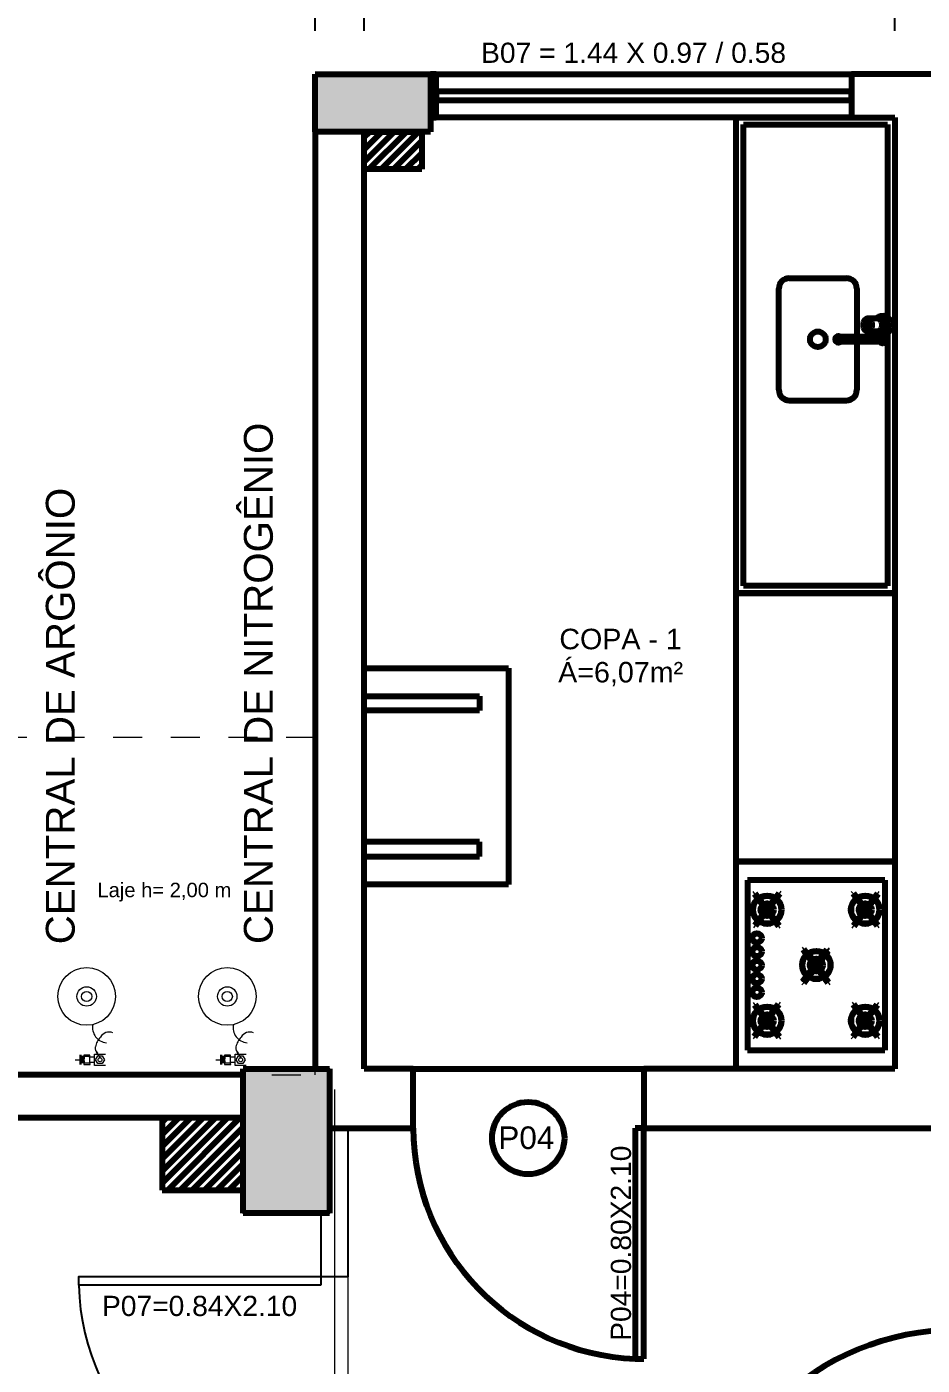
# Model space of a CAD drawing. Header units: metres. Extents: x -15851 to -15710, y 6781 to 6850.
# Drawn here: x -15745.171 to -15742.066, y 6833.791 to 6838.433 of the extents above; entities that cross this region are included whole.
import ezdxf

# ---------------------------------------------------------------- set-up
doc = ezdxf.new("R2010")
doc.units = ezdxf.units.M
for name, pattern in [('ACAD_ISO02W100', [15, 12, -3]), ('ACAD_ISO06W100', [36, 24, -3, 0, -3, 0, -3, 0, -3]), ('HIDDEN', [0.375, 0.25, -0.125])]:
    doc.linetypes.add(name, pattern=pattern)
for name, color, linetype in [('ARCO', 1, 'Continuous'), ('Divisórias de Gesso Acartonado', 42, 'Continuous'), ('ESQUADRIAS', 2, 'Continuous'), ('pilares', 253, 'Continuous'), ('TEXTO', 7, 'Continuous'), ('Texto Esquadrias', 7, 'Continuous')]:
    doc.layers.add(name, color=color, linetype=linetype)
for name, color, linetype, lineweight in [('BANCADA', 152, 'Continuous', 30), ('cota', 18, 'Continuous', 9), ('Eixo', 1, 'ACAD_ISO06W100', 0), ('linha', 1, 'Continuous', 9), ('parede', 8, 'Continuous', 80), ('PISO', 8, 'Continuous', 13), ('projeção', 25, 'ACAD_ISO02W100', 9)]:
    doc.layers.add(name, color=color, linetype=linetype, lineweight=lineweight)
doc.styles.add('AMBI', font='arial.ttf')
doc.styles.add('arial', font='arial.ttf')
doc.dimstyles.new('1-50', dxfattribs={"dimtxt": 0.15, "dimasz": 0.05, "dimexe": 0.1, "dimexo": 0.15, "dimgap": 0.05, "dimtad": 1, "dimzin": 4, "dimdsep": 46, "dimtxsty": 'arial', "dimblk": 'ARCHTICK', "dimcen": 0, "dimdle": 0.08, "dimclrd": 256, "dimclre": 256, "dimclrt": 256, "dimadec": 1, "dimazin": 0, "dimtfac": 1, "dimtix": 1, "dimtmove": 0, "dimatfit": 0, "dimldrblk": 'ARCHTICK', "dimfxl": 1, "dimtolj": 1, "dimarcsym": 0})

# ---------------------------------------------------------------- blocks, each defined once
blk = doc.blocks.new('_ArchTick')
at = {"color": 0, "linetype": 'ByBlock', "const_width": 0.15}
blk.add_lwpolyline([(-0.5, -0.5), (0.5, 0.5)], dxfattribs=at)
blk = doc.blocks.new('*D198')
at = {"layer": 'cota', "lineweight": -2, "transparency": 16777216}
for p, q in [((-15749.0311, 6838.4187), (-15749.0311, 6839.0839)), ((-15744.1711, 6838.4187), (-15744.1711, 6839.0839)), ((-15749.1111, 6838.9839), (-15744.0911, 6838.9839))]:
    blk.add_line(p, q, dxfattribs=at)
at = {"layer": 'Defpoints', "color": 0, "transparency": 16777216}
for p in [(-15744.1711, 6838.9839), (-15749.0311, 6838.2687), (-15744.1711, 6838.2687)]:
    blk.add_point(p, dxfattribs=at)
at = {"layer": 'cota', "lineweight": -2, "transparency": 16777216, "xscale": 0.05, "yscale": 0.05, "zscale": 0.05, "rotation": 180}
blk.add_blockref('_ArchTick', (-15749.0311, 6838.9839), dxfattribs=at)
at = {"layer": 'cota', "lineweight": -2, "transparency": 16777216, "xscale": 0.05, "yscale": 0.05, "zscale": 0.05}
blk.add_blockref('_ArchTick', (-15744.1711, 6838.9839), dxfattribs=at)
at = {"layer": 'cota', "transparency": 16777216, "insert": (-15746.6011, 6839.1105), "char_height": 0.15, "attachment_point": 5, "style": 'arial'}
blk.add_mtext('\\A1;4.86', dxfattribs=at)
blk = doc.blocks.new('*D199')
at = {"layer": 'cota', "lineweight": -2, "transparency": 16777216}
for p, q in [((-15744.1711, 6838.4187), (-15744.1711, 6839.0839)), ((-15744.0011, 6838.4187), (-15744.0011, 6839.0839)), ((-15744.1711, 6838.9839), (-15744.2211, 6838.9839)), ((-15744.1711, 6838.9839), (-15744.0011, 6838.9839)), ((-15744.0011, 6838.9839), (-15743.9511, 6838.9839))]:
    blk.add_line(p, q, dxfattribs=at)
at = {"layer": 'Defpoints', "color": 0, "transparency": 16777216}
for p in [(-15744.0011, 6838.9839), (-15744.1711, 6838.2687), (-15744.0011, 6838.2687)]:
    blk.add_point(p, dxfattribs=at)
at = {"layer": 'cota', "lineweight": -2, "transparency": 16777216, "xscale": 0.05, "yscale": 0.05, "zscale": 0.05}
blk.add_blockref('_ArchTick', (-15744.1711, 6838.9839), dxfattribs=at)
at = {"layer": 'cota', "lineweight": -2, "transparency": 16777216, "xscale": 0.05, "yscale": 0.05, "zscale": 0.05, "rotation": 180}
blk.add_blockref('_ArchTick', (-15744.0011, 6838.9839), dxfattribs=at)
at = {"layer": 'cota', "transparency": 16777216, "insert": (-15744.0861, 6839.1092), "char_height": 0.15, "attachment_point": 5, "style": 'arial'}
blk.add_mtext('\\A1;.17', dxfattribs=at)
blk = doc.blocks.new('*D200')
at = {"layer": 'cota', "lineweight": -2, "transparency": 16777216}
for p, q in [((-15744.0011, 6838.4187), (-15744.0011, 6839.0839)), ((-15742.1611, 6838.4187), (-15742.1611, 6839.0839)), ((-15744.0811, 6838.9839), (-15742.0811, 6838.9839))]:
    blk.add_line(p, q, dxfattribs=at)
at = {"layer": 'Defpoints', "color": 0, "transparency": 16777216}
for p in [(-15742.1611, 6838.9839), (-15744.0011, 6838.2687), (-15742.1611, 6838.2687)]:
    blk.add_point(p, dxfattribs=at)
at = {"layer": 'cota', "lineweight": -2, "transparency": 16777216, "xscale": 0.05, "yscale": 0.05, "zscale": 0.05, "rotation": 180}
blk.add_blockref('_ArchTick', (-15744.0011, 6838.9839), dxfattribs=at)
at = {"layer": 'cota', "lineweight": -2, "transparency": 16777216, "xscale": 0.05, "yscale": 0.05, "zscale": 0.05}
blk.add_blockref('_ArchTick', (-15742.1611, 6838.9839), dxfattribs=at)
at = {"layer": 'cota', "transparency": 16777216, "insert": (-15743.0811, 6839.1105), "char_height": 0.15, "attachment_point": 5, "style": 'arial'}
blk.add_mtext('\\A1;1.84', dxfattribs=at)
blk = doc.blocks.new('*D201')
at = {"layer": 'cota', "lineweight": -2, "transparency": 16777216}
for p, q in [((-15742.1611, 6838.4187), (-15742.1611, 6839.0839)), ((-15741.9711, 6838.4187), (-15741.9711, 6839.0839)), ((-15742.1611, 6838.9839), (-15742.2111, 6838.9839)), ((-15742.1611, 6838.9839), (-15741.9711, 6838.9839)), ((-15741.9711, 6838.9839), (-15741.9211, 6838.9839))]:
    blk.add_line(p, q, dxfattribs=at)
at = {"layer": 'Defpoints', "color": 0, "transparency": 16777216}
for p in [(-15741.9711, 6838.9839), (-15742.1611, 6838.2687), (-15741.9711, 6838.2687)]:
    blk.add_point(p, dxfattribs=at)
at = {"layer": 'cota', "lineweight": -2, "transparency": 16777216, "xscale": 0.05, "yscale": 0.05, "zscale": 0.05}
blk.add_blockref('_ArchTick', (-15742.1611, 6838.9839), dxfattribs=at)
at = {"layer": 'cota', "lineweight": -2, "transparency": 16777216, "xscale": 0.05, "yscale": 0.05, "zscale": 0.05, "rotation": 180}
blk.add_blockref('_ArchTick', (-15741.9711, 6838.9839), dxfattribs=at)
at = {"layer": 'cota', "transparency": 16777216, "insert": (-15742.0661, 6839.1105), "char_height": 0.15, "attachment_point": 5, "style": 'arial'}
blk.add_mtext('\\A1;.19', dxfattribs=at)
blk = doc.blocks.new('ouwsdfjlsd')
at = {"layer": 'pilares'}
blk.add_hatch(color=8, dxfattribs=at).paths.add_polyline_path([(-15828.2291, 6834.8187), (-15828.5291, 6834.8187), (-15828.5291, 6834.3187), (-15828.2291, 6834.3187)])
at = {"layer": 'linha', "color": 8}
for p, q in [((-15829.1114, 6834.8501), (-15829.0808, 6834.8501)), ((-15829.0951, 6834.8673), (-15829.0951, 6834.8336)), ((-15829.0904, 6834.8341), (-15829.0904, 6834.8681)), ((-15829.0875, 6834.8642), (-15829.0875, 6834.8384)), ((-15829.0828, 6834.8383), (-15829.0828, 6834.8641)), ((-15829.0808, 6834.8666), (-15829.0808, 6834.8336)), ((-15829.0599, 6834.8666), (-15829.0808, 6834.8666)), ((-15829.061, 6834.8614), (-15829.0797, 6834.8614)), ((-15829.0599, 6834.8584), (-15829.0599, 6834.8666)), ((-15829.0447, 6834.859), (-15829.0599, 6834.859)), ((-15829.0599, 6834.8502), (-15829.0599, 6834.8584)), ((-15829.0599, 6834.841), (-15829.0599, 6834.8521)), ((-15828.6238, 6834.8501), (-15828.5931, 6834.8501)), ((-15828.6074, 6834.8673), (-15828.6074, 6834.8336)), ((-15828.6027, 6834.8341), (-15828.6027, 6834.8681)), ((-15828.5998, 6834.8642), (-15828.5998, 6834.8384)), ((-15828.5951, 6834.8383), (-15828.5951, 6834.8641)), ((-15828.5931, 6834.8666), (-15828.5931, 6834.8336)), ((-15828.5722, 6834.8666), (-15828.5931, 6834.8666)), ((-15828.5734, 6834.8614), (-15828.592, 6834.8614)), ((-15828.5722, 6834.8584), (-15828.5722, 6834.8666)), ((-15828.557, 6834.859), (-15828.5722, 6834.859)), ((-15828.5722, 6834.8502), (-15828.5722, 6834.8584)), ((-15828.5722, 6834.841), (-15828.5722, 6834.8521)), ((-15829.0808, 6834.8336), (-15829.0597, 6834.8336)), ((-15829.061, 6834.8388), (-15829.0797, 6834.8388)), ((-15829.0597, 6834.8336), (-15829.0599, 6834.841)), ((-15829.0447, 6834.841), (-15829.0599, 6834.841)), ((-15829.0061, 6834.8306), (-15829.0447, 6834.8306)), ((-15828.5931, 6834.8336), (-15828.572, 6834.8336)), ((-15828.5734, 6834.8388), (-15828.592, 6834.8388)), ((-15828.572, 6834.8336), (-15828.5722, 6834.841)), ((-15828.557, 6834.841), (-15828.5722, 6834.841)), ((-15828.5184, 6834.8306), (-15828.557, 6834.8306))]:
    blk.add_line(p, q, dxfattribs=at)
for points in [[(-15829.0447, 6834.8306), (-15829.0447, 6834.8695), (-15829.0061, 6834.8695)], [(-15828.557, 6834.8306), (-15828.557, 6834.8695), (-15828.5184, 6834.8695)]]:
    blk.add_lwpolyline(points, dxfattribs=at)
for points in [[(-15829.0175, 6834.8639), (-15829.0098, 6834.8506), (-15829.0175, 6834.8374), (-15829.0328, 6834.8374), (-15829.0404, 6834.8506), (-15829.0328, 6834.8639)], [(-15828.5298, 6834.8639), (-15828.5222, 6834.8506), (-15828.5298, 6834.8374), (-15828.5451, 6834.8374), (-15828.5527, 6834.8506), (-15828.5451, 6834.8639)]]:
    blk.add_lwpolyline(points, close=True, dxfattribs=at)
for centre, radius in [((-15829.0714, 6835.0702), 0.1), ((-15828.5838, 6835.0702), 0.1), ((-15829.0714, 6835.0702), 0.0336), ((-15829.0714, 6835.0702), 0.0176), ((-15828.5838, 6835.0702), 0.0336), ((-15828.5838, 6835.0702), 0.0176), ((-15829.0251, 6834.8506), 0.00667), ((-15828.5374, 6834.8506), 0.00667)]:
    blk.add_circle(centre, radius, dxfattribs=at)
for centre, radius, start, end in [((-15828.9973, 6834.9625), 0.0538, 169.2271, 263.817), ((-15828.9933, 6834.9119), 0.0346, 68.6736, 149.9936), ((-15828.5096, 6834.9625), 0.0538, 169.2271, 263.817), ((-15828.5057, 6834.9119), 0.0346, 68.6736, 149.9936), ((-15829.018, 6834.8908), 0.0237, 170.2119, 227.9334), ((-15828.9717, 6834.8802), 0.0711, 136.4484, 168.0883), ((-15828.5303, 6834.8908), 0.0237, 170.2119, 227.9334), ((-15828.4841, 6834.8802), 0.0711, 136.4484, 168.0883), ((-15829.0775, 6834.864), 0.0033, 127.7995, 232.2005), ((-15829.0305, 6834.8501), 0.0503, 167.0504, 192.9496), ((-15829.0634, 6834.864), 0.00348, 311.4488, 48.5512), ((-15829.1151, 6834.8501), 0.0552, 348.155, 11.845), ((-15829.0809, 6834.8348), 0.0606, 22.1037, 44.2859), ((-15828.5898, 6834.864), 0.0033, 127.7995, 232.2005), ((-15828.5428, 6834.8501), 0.0503, 167.0504, 192.9496), ((-15828.5757, 6834.864), 0.00348, 311.4488, 48.5512), ((-15828.6274, 6834.8501), 0.0552, 348.155, 11.845), ((-15828.5933, 6834.8348), 0.0606, 22.1037, 44.2859), ((-15829.0774, 6834.8362), 0.00343, 128.9074, 228.9547), ((-15829.0629, 6834.8362), 0.00317, 308.8835, 53.3605), ((-15828.5897, 6834.8362), 0.00343, 128.9074, 228.9547), ((-15828.5753, 6834.8362), 0.00317, 308.8835, 53.3605)]:
    blk.add_arc(centre, radius, start, end, dxfattribs=at)
at = {"layer": 'parede', "color": 8}
blk.add_line((-15828.5291, 6834.6487), (-15833.0091, 6834.6487), dxfattribs=at)
for points in [[(-15828.2791, 6838.0687), (-15828.2791, 6834.8187)], [(-15828.5291, 6834.7487), (-15828.5291, 6834.7987), (-15833.0091, 6834.7987), (-15833.0091, 6834.7487)]]:
    blk.add_lwpolyline(points, dxfattribs=at)
at = {"layer": 'pilares', "color": 8}
blk.add_lwpolyline([(-15828.5291, 6834.8187), (-15828.2291, 6834.8187), (-15828.2291, 6834.3187), (-15828.5291, 6834.3187)], close=True, dxfattribs=at)
at = {"layer": 'projeção', "color": 8, "linetype": 'HIDDEN', "ltscale": 0.15}
blk.add_lwpolyline([(-15829.4291, 6834.7987), (-15828.2791, 6834.7987), (-15828.2791, 6835.9687), (-15829.4291, 6835.9687)], close=True, dxfattribs=at)
at = {"layer": 'projeção', "color": 8, "linetype": 'HIDDEN', "ltscale": 0.15, "style": 'AMBI'}
blk.add_text('Laje h= 2,00 m', height=0.050036, dxfattribs=at).set_placement((-15829.0342, 6835.4144))
at = {"layer": 'TEXTO', "color": 8, "style": 'AMBI'}
for s, p in [('CENTRAL DE NITROGÊNIO', (-15828.4261, 6835.2518)), ('CENTRAL DE ARGÔNIO', (-15829.1129, 6835.251))]:
    blk.add_text(s, height=0.1, rotation=90, dxfattribs=at).set_placement(p)
blk = doc.blocks.new('flksdf')
at = {"layer": 'parede'}
h = blk.add_hatch(color=256, dxfattribs=at)
h.paths.add_polyline_path([(-15678.4175, 6819.4387), (-15678.7175, 6819.4387), (-15678.7175, 6819.2387), (-15678.4175, 6819.2387)])
h.paths.add_polyline_path([(-15683.0475, 6819.4387), (-15683.3475, 6819.4387), (-15683.3475, 6819.2387), (-15683.0475, 6819.2387)])
h.paths.add_polyline_path([(-15685.7375, 6819.4387), (-15686.0375, 6819.4387), (-15686.0375, 6819.2387), (-15685.7375, 6819.2387)])
h.paths.add_polyline_path([(-15687.8275, 6822.4887), (-15688.1275, 6822.4887), (-15688.1275, 6821.9887), (-15687.8275, 6821.9887)])
h.paths.add_polyline_path([(-15692.6075, 6822.4887), (-15692.9075, 6822.4887), (-15692.9075, 6821.9887), (-15692.6075, 6821.9887)])
h.paths.add_polyline_path([(-15697.3875, 6822.4887), (-15697.6875, 6822.4887), (-15697.6875, 6821.9887), (-15697.3875, 6821.9887)])
h.paths.add_polyline_path([(-15697.3875, 6828.5887), (-15697.6875, 6828.5887), (-15697.6875, 6828.0887), (-15697.3875, 6828.0887)])
h.paths.add_polyline_path([(-15692.6075, 6828.5887), (-15692.9075, 6828.5887), (-15692.9075, 6828.0887), (-15692.6075, 6828.0887)])
h.paths.add_polyline_path([(-15687.8275, 6828.5887), (-15688.1275, 6828.5887), (-15688.1275, 6828.0887), (-15687.8275, 6828.0887)])
h.paths.add_polyline_path([(-15683.0475, 6828.5887), (-15683.3475, 6828.5887), (-15683.3475, 6828.0887), (-15683.0475, 6828.0887)])
h.paths.add_polyline_path([(-15678.2675, 6828.5887), (-15678.5675, 6828.5887), (-15678.5675, 6828.0887), (-15678.2675, 6828.0887)])
h.paths.add_polyline_path([(-15678.2675, 6822.4887), (-15678.5675, 6822.4887), (-15678.5675, 6821.9887), (-15678.2675, 6821.9887)])
h.paths.add_polyline_path([(-15673.4875, 6822.4887), (-15673.7875, 6822.4887), (-15673.7875, 6821.9887), (-15673.4875, 6821.9887)])
h.paths.add_polyline_path([(-15673.4875, 6828.5887), (-15673.7875, 6828.5887), (-15673.7875, 6828.0887), (-15673.4875, 6828.0887)])
h.paths.add_polyline_path([(-15673.4875, 6834.8187), (-15673.7875, 6834.8187), (-15673.7875, 6834.3187), (-15673.4875, 6834.3187)])
h.paths.add_polyline_path([(-15678.2675, 6834.8187), (-15678.5675, 6834.8187), (-15678.5675, 6834.3187), (-15678.2675, 6834.3187)])
h.paths.add_polyline_path([(-15680.5975, 6832.8387), (-15680.8975, 6832.8387), (-15680.8975, 6832.6387), (-15680.5975, 6832.6387)])
h.paths.add_polyline_path([(-15683.1625, 6834.8187), (-15683.4625, 6834.8187), (-15683.4625, 6834.3187), (-15683.1625, 6834.3187)])
h.paths.add_polyline_path([(-15687.6325, 6834.8187), (-15687.9325, 6834.8187), (-15687.9325, 6834.3187), (-15687.6325, 6834.3187)])
h.paths.add_polyline_path([(-15685.4375, 6832.8387), (-15685.7375, 6832.8387), (-15685.7375, 6832.6387), (-15685.4375, 6832.6387)])
h.paths.add_polyline_path([(-15690.2775, 6832.8387), (-15690.5775, 6832.8387), (-15690.5775, 6832.6387), (-15690.2775, 6832.6387)])
h.paths.add_polyline_path([(-15692.6075, 6834.8187), (-15692.9075, 6834.8187), (-15692.9075, 6834.3187), (-15692.6075, 6834.3187)])
h.paths.add_polyline_path([(-15697.3875, 6834.8187), (-15697.6875, 6834.8187), (-15697.6875, 6834.3187), (-15697.3875, 6834.3187)])
h.paths.add_polyline_path([(-15692.2575, 6838.2687), (-15692.6575, 6838.2687), (-15692.6575, 6838.0687), (-15692.2575, 6838.0687)])
h.paths.add_polyline_path([(-15687.7775, 6838.2687), (-15688.1775, 6838.2687), (-15688.1775, 6838.0687), (-15687.7775, 6838.0687)])
h.paths.add_polyline_path([(-15682.9975, 6838.2687), (-15683.3975, 6838.2687), (-15683.3975, 6838.0687), (-15682.9975, 6838.0687)])
h.paths.add_polyline_path([(-15678.5275, 6838.2687), (-15678.9275, 6838.2687), (-15678.9275, 6838.0687), (-15678.5275, 6838.0687)])
at = {"layer": 'parede', "linetype": 'ByBlock'}
h = blk.add_hatch(color=256, dxfattribs=at)
h.paths.add_polyline_path([(-15691.0902, 6835.3709), (-15691.0765, 6835.389, -0.498387), (-15691.0765, 6835.3528)])
h.paths.add_polyline_path([(-15691.0902, 6835.3709), (-15691.1039, 6835.389, -0.16294), (-15691.0902, 6835.3936, -0.16294), (-15691.0765, 6835.389)])
h.paths.add_polyline_path([(-15691.1039, 6835.3528, -0.498387), (-15691.1039, 6835.389), (-15691.0902, 6835.3709)])
h.paths.add_polyline_path([(-15691.1039, 6835.3528), (-15691.0902, 6835.3709), (-15691.0765, 6835.3528, -0.16294), (-15691.0902, 6835.3482, -0.16294)])
h = blk.add_hatch(color=256, dxfattribs=at)
h.paths.add_polyline_path([(-15690.75, 6835.3709), (-15690.7637, 6835.389, 0.498387), (-15690.7637, 6835.3528)])
h.paths.add_polyline_path([(-15690.75, 6835.3709), (-15690.7364, 6835.389, 0.16294), (-15690.75, 6835.3936, 0.16294), (-15690.7637, 6835.389)])
h.paths.add_polyline_path([(-15690.7364, 6835.3528, 0.498387), (-15690.7364, 6835.389), (-15690.75, 6835.3709)])
h.paths.add_polyline_path([(-15690.7364, 6835.3528), (-15690.75, 6835.3709), (-15690.7637, 6835.3528, 0.16294), (-15690.75, 6835.3482, 0.16294)])
h = blk.add_hatch(color=256, dxfattribs=at)
h.paths.add_polyline_path([(-15690.9201, 6835.1786), (-15690.9399, 6835.1523, -0.498387), (-15690.9399, 6835.2049)])
h.paths.add_polyline_path([(-15690.9201, 6835.1786), (-15690.9003, 6835.1523, -0.16294), (-15690.9201, 6835.1457, -0.16294), (-15690.9399, 6835.1523)])
h.paths.add_polyline_path([(-15690.9003, 6835.2049, -0.498387), (-15690.9003, 6835.1523), (-15690.9201, 6835.1786)])
h.paths.add_polyline_path([(-15690.9003, 6835.2049), (-15690.9201, 6835.1786), (-15690.9399, 6835.2049, -0.16294), (-15690.9201, 6835.2115, -0.16294)])
h = blk.add_hatch(color=256, dxfattribs=at)
h.paths.add_polyline_path([(-15691.0902, 6834.986), (-15691.0765, 6834.9679, 0.498387), (-15691.0765, 6835.0041)])
h.paths.add_polyline_path([(-15691.0902, 6834.986), (-15691.1039, 6834.9679, 0.16294), (-15691.0902, 6834.9633, 0.16294), (-15691.0765, 6834.9679)])
h.paths.add_polyline_path([(-15691.1039, 6835.0041, 0.498387), (-15691.1039, 6834.9679), (-15691.0902, 6834.986)])
h.paths.add_polyline_path([(-15691.1039, 6835.0041), (-15691.0902, 6834.986), (-15691.0765, 6835.0041, 0.16294), (-15691.0902, 6835.0087, 0.16294)])
h = blk.add_hatch(color=256, dxfattribs=at)
h.paths.add_polyline_path([(-15690.75, 6834.986), (-15690.7637, 6834.9679, -0.498387), (-15690.7637, 6835.0041)])
h.paths.add_polyline_path([(-15690.75, 6834.986), (-15690.7364, 6834.9679, -0.16294), (-15690.75, 6834.9633, -0.16294), (-15690.7637, 6834.9679)])
h.paths.add_polyline_path([(-15690.7364, 6835.0041, -0.498387), (-15690.7364, 6834.9679), (-15690.75, 6834.986)])
h.paths.add_polyline_path([(-15690.7364, 6835.0041), (-15690.75, 6834.986), (-15690.7637, 6835.0041, -0.16294), (-15690.75, 6835.0087, -0.16294)])
at = {"layer": 'parede'}
for p, q in [((-15692.6575, 6838.2687), (-15692.2575, 6838.2687)), ((-15692.6575, 6838.0687), (-15692.6575, 6838.2687)), ((-15692.2575, 6838.2687), (-15692.2575, 6838.0687)), ((-15692.2375, 6838.2687), (-15692.2575, 6838.2687)), ((-15692.2375, 6838.2687), (-15690.7975, 6838.2687)), ((-15692.2375, 6838.1187), (-15692.2375, 6838.2687)), ((-15690.3075, 6838.2687), (-15690.7975, 6838.2687)), ((-15690.7975, 6838.2687), (-15690.7975, 6838.1187)), ((-15692.2575, 6838.1187), (-15692.2375, 6838.1187)), ((-15690.7975, 6838.1187), (-15692.2375, 6838.1187)), ((-15690.7975, 6838.1187), (-15690.6475, 6838.1187)), ((-15690.6475, 6838.1187), (-15690.6475, 6834.8187)), ((-15692.2575, 6838.0687), (-15692.6575, 6838.0687)), ((-15692.6575, 6838.0687), (-15692.6575, 6834.8187)), ((-15692.4875, 6834.8187), (-15692.4875, 6838.0687)), ((-15692.4875, 6837.9387), (-15692.4875, 6838.0687)), ((-15692.4875, 6838.0687), (-15692.2875, 6838.0687)), ((-15692.2875, 6838.0687), (-15692.2875, 6837.9387)), ((-15692.2875, 6837.9387), (-15692.4875, 6837.9387)), ((-15691.1585, 6835.4735), (-15691.1585, 6834.8835)), ((-15690.6817, 6835.4735), (-15690.6817, 6834.8835)), ((-15692.9075, 6834.8187), (-15692.6075, 6834.8187)), ((-15692.9075, 6834.3187), (-15692.9075, 6834.8187)), ((-15692.6075, 6834.8187), (-15692.6075, 6834.3187)), ((-15692.3175, 6834.8187), (-15692.4875, 6834.8187)), ((-15692.3175, 6834.8187), (-15691.5175, 6834.8187)), ((-15692.3175, 6834.6137), (-15692.3175, 6834.8187)), ((-15690.6475, 6834.8187), (-15691.5175, 6834.8187)), ((-15691.5175, 6834.8187), (-15691.5175, 6834.6137)), ((-15692.9075, 6834.7987), (-15697.3875, 6834.7987)), ((-15692.9075, 6834.7487), (-15692.9075, 6834.7987)), ((-15692.9075, 6834.6487), (-15697.3875, 6834.6487)), ((-15692.9075, 6834.6487), (-15693.1875, 6834.6487)), ((-15693.1875, 6834.6487), (-15693.1875, 6834.3987)), ((-15692.9075, 6834.3987), (-15692.9075, 6834.6487)), ((-15692.6075, 6834.6137), (-15692.3175, 6834.6137)), ((-15691.5475, 6834.6137), (-15691.5475, 6833.8137)), ((-15691.5175, 6834.6137), (-15691.5475, 6834.6137)), ((-15691.5175, 6833.8137), (-15691.5175, 6834.6137)), ((-15691.5175, 6834.6137), (-15690.4325, 6834.6137)), ((-15693.1875, 6834.3987), (-15692.9075, 6834.3987)), ((-15692.6075, 6834.3187), (-15692.9075, 6834.3187)), ((-15691.5475, 6833.8137), (-15691.5175, 6833.8137))]:
    blk.add_line(p, q, dxfattribs=at)
at = {"layer": 'parede', "linetype": 'ByBlock', "ltscale": 0.15}
for p, q in [((-15690.7975, 6838.2087), (-15692.2375, 6838.2087)), ((-15692.2375, 6838.2087), (-15692.2375, 6838.1787)), ((-15690.7975, 6838.1787), (-15690.7975, 6838.2087)), ((-15692.2375, 6838.1787), (-15690.7975, 6838.1787))]:
    blk.add_line(p, q, dxfattribs=at)
at = {"layer": 'parede', "ltscale": 0.2}
for p, q in [((-15691.1975, 6836.4687), (-15691.1975, 6838.1187)), ((-15691.1975, 6838.1187), (-15690.6475, 6838.1187)), ((-15690.6475, 6838.1187), (-15690.6475, 6836.4687)), ((-15691.1725, 6836.4937), (-15691.1725, 6838.0937)), ((-15691.1725, 6838.0937), (-15690.6725, 6838.0937)), ((-15690.6725, 6838.0937), (-15690.6725, 6836.4937)), ((-15690.6725, 6836.4937), (-15691.1725, 6836.4937)), ((-15691.1975, 6835.5383), (-15691.1975, 6836.4687)), ((-15691.1975, 6836.4687), (-15690.6475, 6836.4687)), ((-15690.6475, 6836.4687), (-15691.1975, 6836.4687)), ((-15690.6475, 6836.4687), (-15690.6475, 6835.5383)), ((-15692.4875, 6836.2087), (-15691.9875, 6836.2087)), ((-15691.9875, 6836.2087), (-15691.9875, 6835.4587)), ((-15690.6475, 6835.5383), (-15691.1975, 6835.5383)), ((-15691.1975, 6835.5383), (-15690.6475, 6835.5383)), ((-15691.1975, 6834.8187), (-15691.1975, 6835.5383)), ((-15690.6475, 6835.5383), (-15690.6475, 6834.8187)), ((-15691.9875, 6835.4587), (-15692.4875, 6835.4587)), ((-15690.6475, 6834.8187), (-15691.1975, 6834.8187))]:
    blk.add_line(p, q, dxfattribs=at)
at = {"layer": 'parede', "linetype": 'Continuous'}
for p, q in [((-15692.4875, 6838.0496), (-15692.4683, 6838.0687)), ((-15692.4875, 6838.0071), (-15692.4259, 6838.0687)), ((-15692.4875, 6837.9647), (-15692.3835, 6838.0687)), ((-15692.4711, 6837.9387), (-15692.3411, 6838.0687)), ((-15692.4286, 6837.9387), (-15692.2986, 6838.0687)), ((-15692.3862, 6837.9387), (-15692.2875, 6838.0374)), ((-15692.3438, 6837.9387), (-15692.2875, 6837.995)), ((-15692.3013, 6837.9387), (-15692.2875, 6837.9526)), ((-15693.1875, 6834.6343), (-15693.173, 6834.6487)), ((-15693.1875, 6834.5918), (-15693.1306, 6834.6487)), ((-15693.1875, 6834.5494), (-15693.0882, 6834.6487)), ((-15693.1875, 6834.507), (-15693.0458, 6834.6487)), ((-15693.1875, 6834.4646), (-15693.0033, 6834.6487)), ((-15693.1875, 6834.4221), (-15692.9609, 6834.6487)), ((-15693.1685, 6834.3987), (-15692.9185, 6834.6487)), ((-15693.1261, 6834.3987), (-15692.9075, 6834.6173)), ((-15693.0836, 6834.3987), (-15692.9075, 6834.5749)), ((-15693.0412, 6834.3987), (-15692.9075, 6834.5324)), ((-15692.9988, 6834.3987), (-15692.9075, 6834.49)), ((-15692.9564, 6834.3987), (-15692.9075, 6834.4476)), ((-15692.9139, 6834.3987), (-15692.9075, 6834.4051))]:
    blk.add_line(p, q, dxfattribs=at)
at = {"layer": 'parede', "linetype": 'ByBlock', "ltscale": 0.1}
for p, q in [((-15691.0137, 6837.561), (-15690.8153, 6837.561)), ((-15691.0498, 6837.1733), (-15691.0498, 6837.5249)), ((-15690.7793, 6837.5249), (-15690.7793, 6837.3581)), ((-15690.7076, 6837.4212), (-15690.7415, 6837.4212)), ((-15690.6899, 6837.4145), (-15690.6962, 6837.4145)), ((-15690.6899, 6837.3581), (-15690.8432, 6837.3581)), ((-15690.7076, 6837.3762), (-15690.7415, 6837.3762)), ((-15690.7034, 6837.3581), (-15690.7034, 6837.3769)), ((-15690.6899, 6837.3829), (-15690.6962, 6837.3829)), ((-15690.6764, 6837.3491), (-15690.6764, 6837.3884)), ((-15690.6899, 6837.3401), (-15690.8432, 6837.3401)), ((-15690.7793, 6837.3401), (-15690.7793, 6837.1733)), ((-15691.0137, 6837.1372), (-15690.8153, 6837.1372))]:
    blk.add_line(p, q, dxfattribs=at)
at = {"layer": 'parede', "ltscale": 0.6}
for p, q in [((-15692.4875, 6836.1115), (-15692.0875, 6836.1115)), ((-15692.0875, 6836.1115), (-15692.0875, 6836.0615)), ((-15692.0875, 6836.0615), (-15692.4875, 6836.0615)), ((-15692.0875, 6835.6058), (-15692.4875, 6835.6058)), ((-15692.0875, 6835.5558), (-15692.0875, 6835.6058)), ((-15692.4875, 6835.5558), (-15692.0875, 6835.5558))]:
    blk.add_line(p, q, dxfattribs=at)
at = {"layer": 'parede', "linetype": 'ByBlock'}
for p, q in [((-15691.1355, 6835.4245), (-15691.1321, 6835.4271)), ((-15691.1355, 6835.4245), (-15691.0517, 6835.3134)), ((-15691.1347, 6835.4251), (-15691.0509, 6835.314)), ((-15691.1339, 6835.4257), (-15691.0501, 6835.3146)), ((-15691.0499, 6835.4283), (-15691.1337, 6835.3171)), ((-15691.0491, 6835.4277), (-15691.1329, 6835.3165)), ((-15691.1324, 6835.4268), (-15691.0486, 6835.3157)), ((-15691.1324, 6835.4268), (-15691.0486, 6835.3157)), ((-15691.0484, 6835.4272), (-15691.1322, 6835.3161)), ((-15691.1322, 6835.427), (-15691.0484, 6835.3158)), ((-15691.1321, 6835.4271), (-15691.0483, 6835.3159)), ((-15691.0483, 6835.4271), (-15691.1321, 6835.3159)), ((-15691.0483, 6835.4271), (-15691.1321, 6835.3159)), ((-15691.0483, 6835.4271), (-15691.1321, 6835.3159)), ((-15691.0467, 6835.4259), (-15691.1305, 6835.3148)), ((-15691.0499, 6835.4283), (-15691.0467, 6835.4259)), ((-15690.7904, 6835.4283), (-15690.7935, 6835.4259)), ((-15690.7935, 6835.4259), (-15690.7097, 6835.3148)), ((-15690.7082, 6835.4271), (-15690.792, 6835.3159)), ((-15690.792, 6835.4271), (-15690.7082, 6835.3159)), ((-15690.792, 6835.4271), (-15690.7082, 6835.3159)), ((-15690.792, 6835.4271), (-15690.7082, 6835.3159)), ((-15690.7918, 6835.4272), (-15690.708, 6835.3161)), ((-15690.708, 6835.427), (-15690.7918, 6835.3158)), ((-15690.7079, 6835.4268), (-15690.7917, 6835.3157)), ((-15690.7079, 6835.4268), (-15690.7917, 6835.3157)), ((-15690.7912, 6835.4277), (-15690.7074, 6835.3165)), ((-15690.7904, 6835.4283), (-15690.7066, 6835.3171)), ((-15690.7063, 6835.4257), (-15690.7901, 6835.3146)), ((-15690.7055, 6835.4251), (-15690.7893, 6835.314)), ((-15690.7047, 6835.4245), (-15690.7885, 6835.3134)), ((-15690.7047, 6835.4245), (-15690.7082, 6835.4271)), ((-15691.1337, 6835.3171), (-15691.1305, 6835.3148)), ((-15691.0517, 6835.3134), (-15691.0483, 6835.3159)), ((-15690.7885, 6835.3134), (-15690.792, 6835.3159)), ((-15690.7066, 6835.3171), (-15690.7097, 6835.3148)), ((-15690.9674, 6835.122), (-15690.8836, 6835.2332)), ((-15690.9624, 6835.2346), (-15690.9659, 6835.232)), ((-15690.8821, 6835.1209), (-15690.9659, 6835.232)), ((-15690.9659, 6835.1209), (-15690.8821, 6835.232)), ((-15690.9659, 6835.1209), (-15690.8821, 6835.232)), ((-15690.9659, 6835.1209), (-15690.8821, 6835.232)), ((-15690.8819, 6835.121), (-15690.9657, 6835.2321)), ((-15690.9657, 6835.1208), (-15690.8819, 6835.2319)), ((-15690.8818, 6835.1211), (-15690.9656, 6835.2323)), ((-15690.8818, 6835.1211), (-15690.9656, 6835.2323)), ((-15690.9651, 6835.1203), (-15690.8813, 6835.2314)), ((-15690.9647, 6835.1185), (-15690.8809, 6835.2296)), ((-15690.9643, 6835.1197), (-15690.8805, 6835.2308)), ((-15690.8802, 6835.1223), (-15690.964, 6835.2334)), ((-15690.8794, 6835.1229), (-15690.9632, 6835.234)), ((-15690.9598, 6835.2311), (-15690.9632, 6835.2285)), ((-15690.9632, 6835.1174), (-15690.8794, 6835.2285)), ((-15690.9632, 6835.1174), (-15690.8794, 6835.2285)), ((-15690.9632, 6835.1174), (-15690.8794, 6835.2285)), ((-15690.8794, 6835.1174), (-15690.9632, 6835.2285)), ((-15690.8792, 6835.1175), (-15690.963, 6835.2286)), ((-15690.963, 6835.1172), (-15690.8792, 6835.2284)), ((-15690.8791, 6835.1176), (-15690.9629, 6835.2287)), ((-15690.8791, 6835.1176), (-15690.9629, 6835.2287)), ((-15690.8786, 6835.1235), (-15690.9624, 6835.2346)), ((-15690.9624, 6835.1168), (-15690.8786, 6835.2279)), ((-15690.9616, 6835.1162), (-15690.8778, 6835.2273)), ((-15690.8776, 6835.1187), (-15690.9614, 6835.2299)), ((-15690.8768, 6835.1193), (-15690.9606, 6835.2305)), ((-15690.876, 6835.1199), (-15690.9598, 6835.2311)), ((-15690.8892, 6835.1415), (-15690.9474, 6835.2187)), ((-15690.8805, 6835.2308), (-15690.8836, 6835.2332)), ((-15690.8778, 6835.2273), (-15690.8809, 6835.2296)), ((-15690.9497, 6835.1414), (-15690.8916, 6835.2185)), ((-15690.9487, 6835.1406), (-15690.8905, 6835.2177)), ((-15690.9487, 6835.1406), (-15690.8905, 6835.2177)), ((-15690.9487, 6835.1406), (-15690.8905, 6835.2177)), ((-15690.8905, 6835.1406), (-15690.9487, 6835.2177)), ((-15690.8904, 6835.1406), (-15690.9486, 6835.2178)), ((-15690.9486, 6835.1405), (-15690.8904, 6835.2177)), ((-15690.8903, 6835.1407), (-15690.9485, 6835.2179)), ((-15690.8903, 6835.1407), (-15690.9485, 6835.2179)), ((-15690.9616, 6835.1162), (-15690.9647, 6835.1185)), ((-15690.876, 6835.1199), (-15690.8794, 6835.1174)), ((-15691.1355, 6834.9324), (-15691.0517, 6835.0436)), ((-15691.1347, 6834.9318), (-15691.0509, 6835.043)), ((-15691.1339, 6834.9312), (-15691.0501, 6835.0424)), ((-15691.1337, 6835.0398), (-15691.1305, 6835.0421)), ((-15691.0499, 6834.9287), (-15691.1337, 6835.0398)), ((-15691.0491, 6834.9293), (-15691.1329, 6835.0404)), ((-15691.1324, 6834.9301), (-15691.0486, 6835.0412)), ((-15691.1324, 6834.9301), (-15691.0486, 6835.0412)), ((-15691.1322, 6834.93), (-15691.0484, 6835.0411)), ((-15691.0484, 6834.9297), (-15691.1322, 6835.0409)), ((-15691.1321, 6834.9299), (-15691.0483, 6835.041)), ((-15691.0483, 6834.9299), (-15691.1321, 6835.041)), ((-15691.0483, 6834.9299), (-15691.1321, 6835.041)), ((-15691.0483, 6834.9299), (-15691.1321, 6835.041)), ((-15691.0467, 6834.931), (-15691.1305, 6835.0421)), ((-15691.0517, 6835.0436), (-15691.0483, 6835.041)), ((-15690.7935, 6834.931), (-15690.7097, 6835.0421)), ((-15690.7885, 6835.0436), (-15690.792, 6835.041)), ((-15690.7082, 6834.9299), (-15690.792, 6835.041)), ((-15690.792, 6834.9299), (-15690.7082, 6835.041)), ((-15690.792, 6834.9299), (-15690.7082, 6835.041)), ((-15690.792, 6834.9299), (-15690.7082, 6835.041)), ((-15690.708, 6834.93), (-15690.7918, 6835.0411)), ((-15690.7918, 6834.9297), (-15690.708, 6835.0409)), ((-15690.7079, 6834.9301), (-15690.7917, 6835.0412)), ((-15690.7079, 6834.9301), (-15690.7917, 6835.0412)), ((-15690.7912, 6834.9293), (-15690.7074, 6835.0404)), ((-15690.7904, 6834.9287), (-15690.7066, 6835.0398)), ((-15690.7063, 6834.9312), (-15690.7901, 6835.0424)), ((-15690.7055, 6834.9318), (-15690.7893, 6835.043)), ((-15690.7047, 6834.9324), (-15690.7885, 6835.0436)), ((-15690.7066, 6835.0398), (-15690.7097, 6835.0421)), ((-15691.1355, 6834.9324), (-15691.1321, 6834.9299)), ((-15691.0499, 6834.9287), (-15691.0467, 6834.931)), ((-15690.7904, 6834.9287), (-15690.7935, 6834.931)), ((-15690.7047, 6834.9324), (-15690.7082, 6834.9299))]:
    blk.add_line(p, q, dxfattribs=at)
for points in [[(-15690.6817, 6835.4735), (-15691.1585, 6835.4735)], [(-15691.1585, 6834.8835), (-15690.6817, 6834.8835)]]:
    blk.add_lwpolyline(points, dxfattribs=at)
for centre, radius in [((-15690.9145, 6837.3491), 0.0271), ((-15691.0902, 6835.3709), 0.0496), ((-15691.0902, 6835.3709), 0.0483), ((-15690.75, 6835.3709), 0.0496), ((-15690.75, 6835.3709), 0.0483), ((-15691.0902, 6835.3709), 0.0227), ((-15690.75, 6835.3709), 0.0227), ((-15691.1257, 6835.2726), 0.0167), ((-15691.1257, 6835.2726), 0.0157), ((-15691.1257, 6835.2255), 0.0167), ((-15691.1257, 6835.2255), 0.0157), ((-15690.9196, 6835.1791), 0.0496), ((-15690.9196, 6835.1791), 0.0483), ((-15691.1257, 6835.1785), 0.0167), ((-15691.1257, 6835.1785), 0.0157), ((-15690.9196, 6835.1791), 0.0227), ((-15691.1257, 6835.1314), 0.0167), ((-15691.1257, 6835.1314), 0.0157), ((-15691.1257, 6835.0843), 0.0167), ((-15691.1257, 6835.0843), 0.0157), ((-15691.0902, 6834.986), 0.0496), ((-15691.0902, 6834.986), 0.0483), ((-15690.75, 6834.986), 0.0496), ((-15690.75, 6834.986), 0.0483), ((-15691.0902, 6834.986), 0.0227), ((-15690.75, 6834.986), 0.0227)]:
    blk.add_circle(centre, radius, dxfattribs=at)
at = {"layer": 'parede'}
blk.add_circle((-15691.9187, 6834.5791), 0.1254, dxfattribs=at)
at = {"layer": 'parede', "linetype": 'ByBlock', "ltscale": 0.1}
for centre, radius, start, end in [((-15691.0137, 6837.5249), 0.0361, 90, 180), ((-15690.8153, 6837.5249), 0.0361, 0, 90), ((-15690.7257, 6837.3987), 0.0318, 163.6751, 180), ((-15690.7335, 6837.401), 0.0237, 144.7356, 163.6751), ((-15690.7384, 6837.4045), 0.0176, 120.3612, 144.7356), ((-15690.7415, 6837.4098), 0.0115, 90, 120.3612), ((-15690.7415, 6837.4098), 0.0115, 59.6388, 90), ((-15690.7446, 6837.4045), 0.0176, 35.2644, 59.6388), ((-15690.7496, 6837.401), 0.0237, 16.3249, 35.2644), ((-15690.7573, 6837.3987), 0.0318, 0, 16.3249), ((-15690.7076, 6837.4098), 0.0115, 59.6388, 90), ((-15690.7107, 6837.4045), 0.0176, 35.2644, 59.6388), ((-15690.7157, 6837.401), 0.0237, 16.3249, 35.2644), ((-15690.7234, 6837.3987), 0.0318, 0, 16.3249), ((-15690.6899, 6837.3987), 0.0158, 335.38, 90), ((-15690.8432, 6837.3491), 0.00902, 89.9999, 269.9999), ((-15690.7257, 6837.3987), 0.0318, 180, 196.3249), ((-15690.7335, 6837.3964), 0.0237, 196.3249, 215.2644), ((-15690.7384, 6837.3929), 0.0176, 215.2644, 239.6388), ((-15690.7415, 6837.3876), 0.0115, 239.6388, 270), ((-15690.7415, 6837.3876), 0.0115, 270, 300.3612), ((-15690.7446, 6837.3929), 0.0176, 300.3612, 324.7356), ((-15690.7496, 6837.3964), 0.0237, 324.7356, 343.6751), ((-15690.7573, 6837.3987), 0.0318, 343.6751, 0), ((-15690.7076, 6837.3876), 0.0115, 270, 300.3612), ((-15690.7107, 6837.3929), 0.0176, 300.3612, 324.7356), ((-15690.7157, 6837.3964), 0.0237, 324.7356, 343.6751), ((-15690.7234, 6837.3987), 0.0318, 343.6751, 0), ((-15690.6899, 6837.3987), 0.0158, 270, 328.9973), ((-15690.6899, 6837.3491), 0.00902, 269.9998, 89.9998), ((-15690.6674, 6837.3884), 0.00902, 155.38, 180), ((-15691.0137, 6837.1733), 0.0361, 180, 270), ((-15690.8153, 6837.1733), 0.0361, 270, 0)]:
    blk.add_arc(centre, radius, start, end, dxfattribs=at)
at = {"layer": 'parede', "linetype": 'ByBlock'}
for centre, radius, start, end in [((-15690.7435, 6837.3987), 0.00953, 163.6751, 180), ((-15690.7459, 6837.3994), 0.0071, 144.7356, 163.6751), ((-15690.7473, 6837.4004), 0.00529, 120.3612, 144.7356), ((-15690.7483, 6837.402), 0.00344, 90, 120.3612), ((-15690.7483, 6837.402), 0.00344, 59.6388, 90), ((-15690.7492, 6837.4004), 0.00529, 35.2644, 59.6388), ((-15690.7507, 6837.3994), 0.0071, 16.3249, 35.2644), ((-15690.753, 6837.3987), 0.00953, 0, 16.3249), ((-15690.6899, 6837.3987), 0.0316, 295.3769, 134.4153), ((-15690.8432, 6837.3491), 0.0113, 53.1301, 306.8699), ((-15690.7435, 6837.3987), 0.00953, 180, 196.3249), ((-15690.7459, 6837.398), 0.0071, 196.3249, 215.2644), ((-15690.7473, 6837.397), 0.00529, 215.2644, 239.6388), ((-15690.7483, 6837.3954), 0.00344, 239.6388, 270), ((-15690.7483, 6837.3954), 0.00344, 270, 300.3612), ((-15690.7492, 6837.397), 0.00529, 300.3612, 324.7356), ((-15690.7507, 6837.398), 0.0071, 324.7356, 343.6751), ((-15690.753, 6837.3987), 0.00953, 343.6751, 0), ((-15690.6899, 6837.3987), 0.0316, 225.5847, 244.6231), ((-15690.6899, 6837.3491), 0.0135, 221.8103, 138.1897)]:
    blk.add_arc(centre, radius, start, end, dxfattribs=at)
at = {"layer": 'parede'}
for centre, radius, start, end in [((-15691.5164, 6834.6141), 0.801, 180.0304, 267.7802), ((-15690.4321, 6833.0128), 0.9009, 90.0238, 178.0341)]:
    blk.add_arc(centre, radius, start, end, dxfattribs=at)
at = {"layer": 'parede', "style": 'AMBI'}
for s, height, p in [('B07 = 1.44 X 0.97 / 0.58', 0.07, (-15692.0821, 6838.3078)), ('COPA - 1', 0.07109, (-15691.8108, 6836.2742)), ('Á=6,07m²', 0.07109, (-15691.8149, 6836.1591)), ('P04', 0.07833, (-15692.0226, 6834.541))]:
    blk.add_text(s, height=height, dxfattribs=at).set_placement(p)
blk.add_text('P04=0.80X2.10', height=0.07, rotation=90, dxfattribs=at).set_placement((-15691.5623, 6833.8759))

msp = doc.modelspace()

# ---------------------------------------------------------------- linework, layer by layer
at = {"layer": 'ARCO'}
msp.add_arc((-15744.1555, 6834.0947), 0.836, 181.7832, 270.3001, dxfattribs=at)
at = {"layer": 'Divisórias de Gesso Acartonado'}
msp.add_lwpolyline([(-15744.1511, 6834.3187), (-15744.1511, 6834.0987), (-15744.0561, 6834.0987), (-15744.0561, 6834.6137)], dxfattribs=at)
at = {"layer": 'Eixo', "ltscale": 0.2}
msp.add_line((-15744.1036, 6834.7476), (-15744.1036, 6822.3775), dxfattribs=at)
at = {"layer": 'ESQUADRIAS'}
msp.add_lwpolyline([(-15744.1511, 6834.0687), (-15744.9911, 6834.0687), (-15744.9911, 6834.0987), (-15744.1511, 6834.0987)], close=True, dxfattribs=at)
at = {"layer": 'PISO'}
msp.add_line((-15744.0561, 6833.2587), (-15744.0561, 6834.0987), dxfattribs=at)

# ---------------------------------------------------------------- block references
at = {"layer": 'BANCADA'}
for name, p in [('flksdf', (-51.5136, 0)), ('ouwsdfjlsd', (84.108, 0))]:
    msp.add_blockref(name, p, dxfattribs=at)

# ---------------------------------------------------------------- texts
at = {"layer": 'Texto Esquadrias', "insert": (-15744.2333, 6834.0319), "char_height": 0.07, "width": 0.697014, "attachment_point": 3, "style": 'AMBI'}
msp.add_mtext('P07=0.84X2.10', dxfattribs=at)

# ---------------------------------------------------------------- dimensions: what is measured, and where the dimension line sits
at = {"layer": 'cota'}
for base, p1, p2, picture, middle in [((-15744.1711, 6838.9839), (-15749.0311, 6838.2687), (-15744.1711, 6838.2687), '*D198', (-15746.6011, 6839.1105)), ((-15744.0011, 6838.9839), (-15744.1711, 6838.2687), (-15744.0011, 6838.2687), '*D199', (-15744.0861, 6839.1092)), ((-15742.1611, 6838.9839), (-15744.0011, 6838.2687), (-15742.1611, 6838.2687), '*D200', (-15743.0811, 6839.1105)), ((-15741.9711, 6838.9839), (-15742.1611, 6838.2687), (-15741.9711, 6838.2687), '*D201', (-15742.0661, 6839.1105))]:
    dim = msp.add_linear_dim(base=base, p1=p1, p2=p2, dimstyle='1-50', override={"dimtmove": 1}, dxfattribs=at)
    dim.commit()
    dim.dimension.update_dxf_attribs({"geometry": picture, "text_midpoint": middle})

doc.saveas('drawing.dxf')
